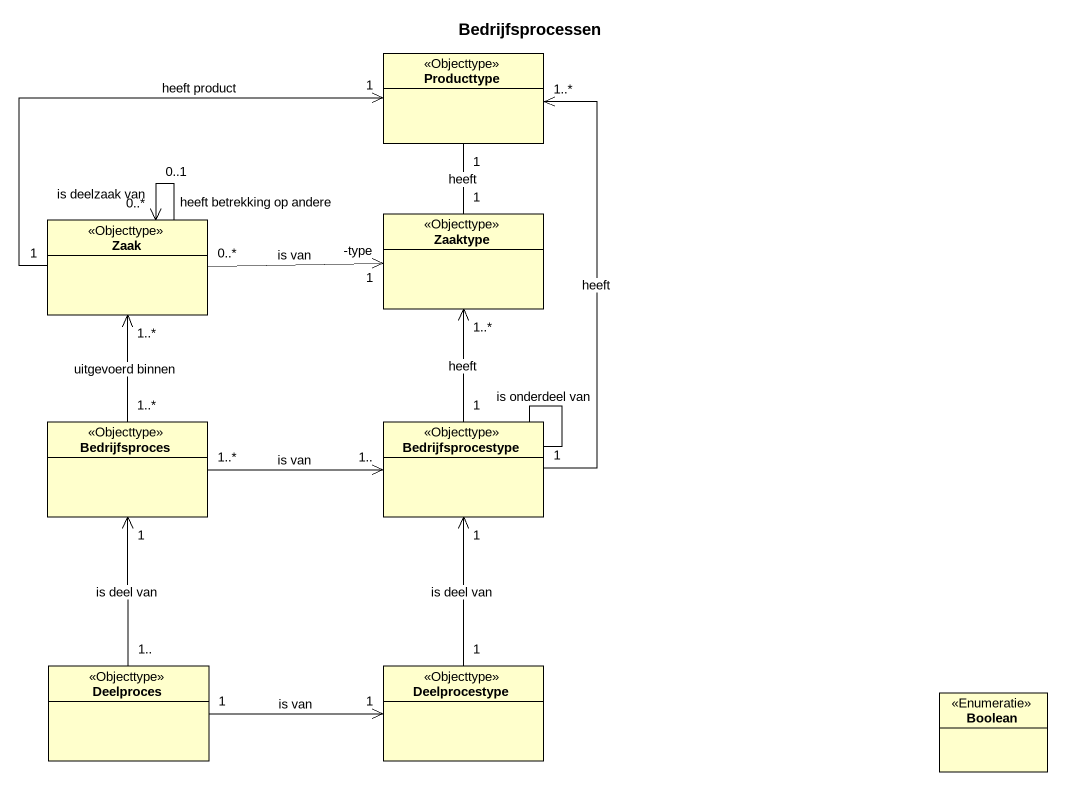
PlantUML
@startuml
title Bedrijfsprocessen
hide circle
hide empty members
class Producttype <<Objecttype>>
class Zaak <<Objecttype>>
class Zaaktype <<Objecttype>>
class Bedrijfsproces <<Objecttype>>
class Bedrijfsprocestype <<Objecttype>>
class Deelproces <<Objecttype>>
class Deelprocestype <<Objecttype>>
enum Boolean <<Enumeratie>>
Zaak "1" -right-> "1" Producttype : heeft product
Zaak --> "0..*" Zaak : heeft betrekking op andere
Zaak --> "0..1" Zaak : is deelzaak van
Zaak "0..*" -right-> "-type\n1" Zaaktype : is van
Zaaktype "1" -up- "1" Producttype : heeft
Bedrijfsproces "1..*" -up-> "1..*" Zaak : uitgevoerd binnen
Bedrijfsproces "1..*" -right-> "1.." Bedrijfsprocestype : is van
Bedrijfsprocestype "1" -up-> "1..*" Producttype : heeft
Bedrijfsprocestype "1" -up-> "1..*" Zaaktype : heeft
Bedrijfsprocestype -- Bedrijfsprocestype : is onderdeel van
Deelproces "1.." -up-> "1" Bedrijfsproces : is deel van
Deelproces "1" -right-> "1" Deelprocestype : is van
Deelprocestype "1" -up-> "1" Bedrijfsprocestype : is deel van
@enduml
